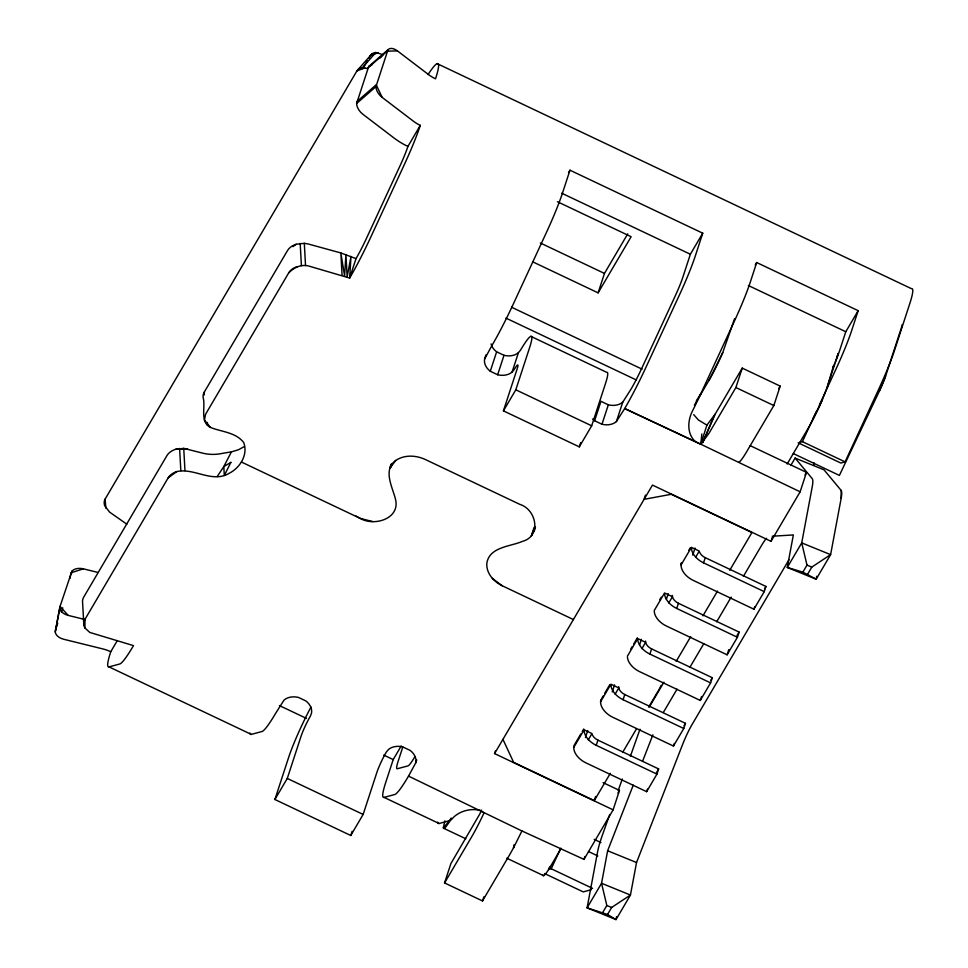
<?xml version="1.0" encoding="UTF-8"?>
<svg xmlns="http://www.w3.org/2000/svg" width="968" height="968" viewBox="0 0 968 968"><rect width="100%" height="100%" fill="white"/><g stroke="black" fill="none" stroke-linecap="round" stroke-linejoin="round"><path stroke-width="1.45" d="M117.309 640.598L110.751 651.742A63.343 6.752 -64.6 0 0 109.033 666.891L119.705 664.012A63.343 6.752 -64.6 0 0 133.499 645.62L89.806 632.443L84.882 627.917L85.002 619.302L168.19 477.829A15.839 11.253 -3.2 0 1 176.829 471.561C194.374 467.592 212.355 483.637 229.44 473.158C240.173 467.677 248.292 454.5 243.694 442.509C235.672 432.164 221.599 431.97 210.383 427.396C199.577 421.842 205.724 407.129 203.195 397.8A15.839 11.253 -3.2 0 1 204.345 391.992L287.532 250.518A15.839 11.253 -3.2 0 1 296.184 244.251L304.315 243.319L308.296 243.996L340.845 252.951L356.006 258.613L349.654 278.046L309.518 266.26C301.774 263.816 294.272 267.301 288.767 272.782L205.579 414.256L204.429 420.064L210.383 427.396M204.308 394.871L204.345 391.992M701.836 433.942L700.808 444.239L800.137 491.804L771.012 541.33L652.468 485.089L494.563 753.588L613.119 809.841L583.994 859.378L521.921 830.955L408.532 776.118A63.343 6.752 -64.6 0 1 394.75 794.51L384.066 797.39A63.343 6.752 -64.6 0 1 385.796 782.241L393.202 759.577L401.212 745.953M110.751 651.742A31.678 24.188 18.1 0 0 102.971 648.959L63.561 639.219A10.563 6.788 10.9 0 1 55.249 631.971L60.052 606.379L71.922 571.193A10.563 6.788 10.9 0 1 83.369 568.833L97.974 572.451M55.249 631.971L60.052 606.379L68.159 615.382L84.216 619.351M449.951 820.295L443.344 827.749L444.869 820.852M356.006 258.613A31.678 3.376 -64.6 0 0 366.618 238.043L399.796 166.327A31.678 3.376 -64.6 0 0 407.915 146.422A63.343 48.388 18.1 0 1 394.024 138L362.855 114.248A10.563 6.195 48.9 0 1 356.611 103.503L368.687 66.55L388.011 49.707A10.563 6.195 48.9 0 1 397.388 50.856L428.57 74.609A31.678 24.188 18.1 0 0 435.515 78.819A63.343 6.752 -64.6 0 0 428.037 74.584M342.067 275.214L340.845 252.951L344.608 276.001L345.927 254.523L347.149 276.945L350.997 256.411L349.654 278.046A63.343 6.752 -64.6 0 0 370.877 236.894L404.055 165.177A63.343 6.752 -64.6 0 0 420.293 125.368A31.678 24.188 18.1 0 1 413.348 121.157L382.179 97.405A10.563 6.195 48.9 0 1 375.935 86.66L388.011 49.707M633.266 785.109L607.638 850.763L601.551 883.276L587.104 907.839L615.999 919.6L630.446 895.037L636.533 862.524L682.331 745.166A31.678 5.469 -67.9 0 1 692.217 724.27L789.029 559.637M616.556 916.635L615.999 919.6L607.517 914.482L587.104 907.839L597.643 851.562A31.678 5.469 -67.9 0 1 602.096 835.977L609.671 814.632M816.726 576.25L816.169 579.215L787.274 567.454L793.361 534.941L772.295 536.224M795.115 458.082L824.01 469.831L841.131 490.389L841.156 498.363L830.617 554.64L816.169 579.215L802.871 572.136L787.274 567.454L801.722 542.891L812.261 486.614A31.678 5.469 -67.9 0 0 812.225 478.64L795.115 458.082L790.735 465.511M514.056 845.112L513.524 847.835L509.531 854.974L482.5 900.942L444.566 882.937L450.919 863.504L479.717 814.112A32.73 3.485 -64.6 0 1 481.58 810.155M69.95 578.392L71.027 572.79L83.369 568.833M71.39 574L71.922 571.193M514.238 844.943L513.524 847.835L521.921 830.955M573.395 619.544L502.271 585.785C493.801 581.695 486.263 573.443 486.795 563.497C489.142 546.847 510.269 546.654 522.284 541.427C541.814 536.332 536.562 509.555 519.828 504.352L424.988 459.352C415.804 455.178 404.394 454.633 395.767 460.441C382.517 469.964 392.621 487.255 395.476 499.21C400.498 518.788 374.011 526.822 359.999 518.291L241.456 462.038M787.153 464.011L808.425 427.832A31.678 3.376 -64.6 0 0 822.328 399.881L827.156 387.345L833.509 365.735M738.753 462.244A36.953 3.933 -64.6 0 0 746.788 451.511L773.831 405.544L780.184 386.111L742.238 368.106L715.207 414.074L706.906 425.121L700.808 444.239L624.687 408.556L616.41 421.576A15.839 12.1 18.1 0 1 601.975 424.25L594.606 420.753A15.839 12.1 18.1 0 1 592.646 419.011M55.454 630.204L57.741 623.21M61.395 612.018L62.775 607.819M408.532 776.118L415.841 762.639A15.839 12.1 18.1 0 0 410.166 750.418L402.797 746.933A15.839 12.1 18.1 0 0 388.362 749.595L386.28 752.1A15.839 1.682 -64.6 0 0 376.903 772.343L363.145 814.439L350.767 835.493L274.888 799.495L288.658 757.387A47.505 5.058 -64.6 0 1 310.958 707.076M274.888 799.495L287.278 778.441L301.036 736.333A15.839 1.682 -64.6 0 1 310.401 716.09L311.514 713.138A15.839 12.1 18.1 0 0 305.84 700.917L298.471 697.432A15.839 12.1 18.1 0 0 284.035 700.094L275.759 713.126A63.343 6.752 -64.6 0 1 261.965 731.518L251.293 734.385L109.033 666.891M391.036 464.265L389.668 468.427L395.767 460.441M390.624 467.762L391.992 463.599M530.863 336.356L606.742 372.353A47.505 5.058 -64.6 0 1 605.436 383.715L591.678 425.811L579.3 446.865L503.421 410.868L517.19 368.772A15.839 1.682 -64.6 0 0 514.177 369.582L512.084 372.075A15.839 12.1 18.1 0 1 497.649 374.749L490.28 371.252A15.839 12.1 18.1 0 1 484.605 359.031L485.96 354.869M490.28 371.252L496.632 351.82A15.839 12.1 18.1 0 1 491.091 343.906M497.649 374.749L504.001 355.316A15.839 12.1 18.1 0 0 518.437 352.642L520.518 350.15A47.505 5.058 -64.6 0 1 529.569 347.718L515.811 389.814L503.421 410.868M350.767 835.493L352.146 831.282M742.238 368.106L735.886 387.539L708.854 433.507L700.808 444.239L624.687 408.556A63.343 6.752 -64.6 0 0 645.922 367.392L679.1 295.676A63.343 6.752 -64.6 0 0 695.339 255.867L702.744 233.191L569.971 170.199L562.553 192.862A63.343 6.752 -64.6 0 1 546.327 232.683L513.137 304.388A63.343 6.752 -64.6 0 1 491.913 345.552L484.605 359.031M512.084 372.075L518.437 352.642M402.809 747.018L398.175 761.187A31.678 3.376 -64.6 0 0 397.316 768.761L407.988 765.882A31.678 3.376 -64.6 0 0 414.885 756.686M415.841 762.639L416.748 759.868M532.594 261.771L598.115 292.856L604.468 273.424L627.736 233.869M534.118 527.342L531.396 535.667L535.304 526.64M534.094 531.444L535.449 527.282M579.3 446.865L580.679 442.654M594.606 420.753L600.959 401.321L608.327 404.818A15.839 12.1 18.1 0 0 622.763 402.144L631.039 389.124A31.678 3.376 -64.6 0 0 641.651 368.542L674.829 296.825A31.678 3.376 -64.6 0 0 682.948 276.921L690.365 254.245L702.744 233.191M601.975 424.25L608.327 404.818M494.563 753.588L495.471 750.817M616.41 421.576L622.763 402.144M482.5 900.942L483.867 896.779M645.45 495.156L644.095 499.319L671.308 494.285L751.93 532.533L729.739 570.285M585.434 737.58L587.745 730.501M612.26 691.963L614.571 684.884M734.543 318.787L722.745 352.63A31.678 3.376 -64.6 0 1 708.842 380.581L694.431 405.084M580.776 734.022L574.145 745.312A16.892 10.757 30.5 0 0 585.93 762.869L646.624 791.667L656.945 774.122L596.24 745.324L597.934 740.145A8.446 5.372 30.5 0 1 592.21 734.434M819.303 405.108L835.59 369.933A63.343 6.752 -64.6 0 0 851.816 330.112L858.168 310.68L756.698 262.534L750.345 281.966A63.343 6.752 -64.6 0 1 734.107 321.787L700.929 393.492A63.343 6.752 -64.6 0 1 692.459 411.025C687.619 420.475 686.735 433.797 695.266 441.469M639.545 644.93L641.397 639.267M615.104 694.213L618.794 687.945L610.917 684.207L600.596 701.752L600.971 699.683A16.892 10.757 30.5 0 0 612.756 717.252L673.45 746.05L683.771 728.505L623.077 699.707L624.771 694.528A8.446 5.372 30.5 0 1 618.697 686.687M502.936 739.346L513.657 762.385L594.267 800.633L595.635 796.47M666.371 599.313L668.222 593.65M627.433 656.994A16.892 10.757 30.5 0 0 639.582 671.635L700.275 700.433L710.597 682.888L649.903 654.09L651.597 648.899A8.446 5.372 30.5 0 1 645.523 641.07M583.994 859.378L584.902 856.595M692.737 555.1L695.048 548.033M654.259 611.377A16.892 10.757 30.5 0 0 666.408 626.018L727.101 654.816L737.422 637.271L676.729 608.461L678.423 603.282A8.446 5.372 30.5 0 1 672.349 595.441M613.119 809.841L619.472 790.408L603.112 782.652M695.581 557.35L699.271 551.094L691.394 547.356L681.085 564.901L681.448 562.832A16.892 10.757 30.5 0 0 693.233 580.389L753.927 609.199L764.248 591.642L703.555 562.844L705.249 557.665A8.446 5.372 30.5 0 1 699.525 551.954M646.624 791.667L647.471 789.077M656.945 774.122L658.639 768.943L597.934 740.145M673.45 746.05L674.297 743.46M683.771 728.505L685.465 723.326L624.771 694.528M700.275 700.433L701.546 696.549M710.597 682.888L712.291 677.709L651.597 648.899M727.101 654.816L728.795 649.625M737.422 637.271L739.116 632.08L678.423 603.282M771.012 541.33L772.379 537.167M753.927 609.199L754.774 606.597M827.156 387.345L838.215 353.501A21.114 2.251 -64.6 0 1 837.102 356.647M858.168 310.68L845.79 331.746L839.438 351.178A31.678 3.376 -64.6 0 1 835.202 362.298M764.248 591.642L765.942 586.463L705.249 557.665M800.137 491.804L806.489 472.372L750.212 445.667M793.337 453.569L839.401 475.421L879.44 390.951L885.635 376.007L901.039 328.878A31.678 3.376 -64.6 0 0 902.261 324.57M618.25 790.433L622.291 779.046M630.374 756.274L639.969 729.243M642.534 761.356L652.892 734.809M714.323 415.405L702.623 442.751L715.207 414.074M548.566 869.482L551.24 868.768L560.69 848.319M799.568 442.412L802.399 441.65L816.181 411.872M798.14 442.787L840.817 463.043L845.088 461.893L878.266 390.177A63.343 6.752 -64.6 0 0 894.505 350.368L909.714 303.819A63.343 6.752 -64.6 0 0 911.445 288.67L437.233 63.67M708.842 380.581L722.745 352.63M813.06 418.515L822.328 399.881M244.057 446.696L238.491 449.757L231.4 451.887L223.802 466.588L217.171 476.559M384.066 797.39L439.073 823.49L449.757 820.622L451.221 818.02M126.82 524.172L109.614 512.132L104.725 505.816A10.563 8.083 41.5 0 1 105.125 499.089L356.877 70.979A10.563 8.083 41.5 0 1 362.322 67.772L375.826 52.502L383.122 54.704L380.23 57.971M362.734 68.716L367.32 60.899M368.856 58.298L370.381 55.696A10.563 8.083 41.5 0 1 375.826 52.502M407.915 146.422L420.293 125.368M568.506 172.667L569.971 170.199M598.115 292.856L631.136 236.712L557.423 201.731M755.234 265.014L756.698 262.534M444.566 882.937L471.597 836.969A36.953 3.933 -64.6 0 0 483.988 812.963L480.6 810.458C471.295 808.147 460.623 810.591 453.605 817.198A63.343 6.752 -64.6 0 1 449.757 820.622M778.671 388.664L780.184 386.111M582.252 731.518L583.716 729.013M601.709 698.436L603.173 695.931M604.649 693.415L609.816 684.642M630.737 649.056L632.213 646.551M633.689 644.047L637.38 637.779M659.777 599.676L661.253 597.171M688.817 550.296L690.293 547.791M573.77 747.381L584.091 729.836L591.968 733.562L588.278 739.83M627.433 656.135L637.743 638.59L645.62 642.328L641.929 648.596M654.259 610.518L664.568 592.973L672.445 596.712L668.755 602.979M542.927 874.999A31.678 3.376 -64.6 0 0 550.477 866.481L561.113 848.391M648.717 707.027L658.18 690.922M594.267 800.633L610.336 773.311M622.581 752.487L636.363 729.061M649.371 706.93L663.915 682.21M676.16 661.386L690.704 636.654M702.95 615.829L717.494 591.097M663.31 712.509L677.031 689.18M689.99 667.146L703.724 643.805M716.683 621.771L731.167 597.135M743.364 576.396L761.659 545.286A31.678 5.469 -67.9 0 1 766.535 538.305M617.935 793.022L619.472 790.408M804.965 474.973L806.489 472.372M656.425 772.706L658.639 768.943M683.989 725.831L685.465 723.326M710.815 680.214L712.291 677.709M736.902 635.843L739.116 632.08M764.466 588.967L765.942 586.463M602.701 912.521L606.827 905.504L601.551 883.276L630.446 895.037L611.643 907.464L607.517 914.482M802.871 572.136L806.997 565.118L801.722 542.891L830.617 554.64L811.813 567.079L807.687 574.097M696.307 400.982L700.929 393.492M358.245 69.357L371.748 54.087M548.59 868.611L550.477 866.481M367.852 68.014L387.176 51.171L397.388 50.856M356.877 101.616L376.201 84.773L382.179 97.405M356.611 103.503L375.935 86.66M292.941 246.61L296.184 244.251M168.19 477.829L176.829 471.561M370.381 55.696L378.258 52.635M356.877 70.979L364.767 67.905L367.247 68.655M591.242 889.737L583.232 891.891L544.548 873.535M83.853 625.098L82.619 602.834A15.839 11.253 -3.2 0 1 83.768 597.038L166.956 455.565A15.839 11.253 -3.2 0 1 175.607 449.297L183.738 448.365L201.816 452.927A31.678 22.494 -3.2 0 0 223.063 453.23L231.4 451.887M175.607 449.297L187.719 449.043M362.322 67.772L364.767 67.905M372.426 521.522L359.999 518.291L356.067 516.041M504.001 355.316L496.632 351.82M806.997 565.118L811.813 567.079M607.638 850.763L636.533 862.524M606.827 905.504L611.643 907.464M561.646 193.177L690.365 254.245M748.373 285.512L845.79 331.746M540.313 242.98L604.468 273.424M735.886 387.539L773.831 405.544M802.399 441.65L845.088 461.893M511.54 307.207L642.123 369.171M505.913 318.085L636.496 380.049M515.811 389.814L591.678 425.811M594.195 839.365L600.959 842.583M588.484 851.525L597.825 855.954M279.401 705.575L306.493 718.425M383.715 755.076L393.202 759.577M551.24 868.768L592.573 888.382M443.997 828.426L465.826 838.784M506.748 858.205L543.58 875.677M287.278 778.441L363.145 814.439M706.906 425.121L698.376 419.955L693.693 414.631M492.288 578.392L502.271 585.785M105.125 499.089L105.851 508.188M304.315 243.319L305.537 265.583M300.177 243.404L301.411 265.668M207.333 422.411L207.491 425.375M183.738 448.365L184.961 470.629M179.6 448.45L180.834 470.714M703.555 562.844A16.892 10.757 30.5 0 1 691.406 548.215M676.729 608.461A16.892 10.757 30.5 0 1 664.58 593.832M623.077 699.707A16.892 10.757 30.5 0 1 610.929 685.066M596.24 745.324A16.892 10.757 30.5 0 1 584.103 730.683M649.903 654.09A16.892 10.757 30.5 0 1 637.755 639.449M450.894 819.23A31.678 3.376 -64.6 0 1 443.344 827.749M885.635 376.007A21.114 2.251 -64.6 0 1 879.44 390.951M661.144 685.259A10.563 1.827 -67.9 0 1 658.918 689.688M288.767 272.782A15.839 11.253 -3.2 0 1 297.406 266.515M68.159 615.382A10.563 6.788 10.9 0 1 59.847 608.146M368.687 66.55A10.563 6.195 48.9 0 1 371.724 65.243M84.882 627.917A15.839 11.253 -3.2 0 1 85.002 619.302M841.131 490.389A31.678 5.469 -67.9 0 1 841.156 498.363M813.979 462.692A63.343 40.329 30.5 0 1 813.616 465.257M834.61 363.714A31.678 3.376 -64.6 0 1 833.012 367.356M251.293 734.385A63.343 6.752 -64.6 0 1 249.986 733.03M439.073 823.49A63.343 6.752 -64.6 0 1 437.766 822.135M230.88 462.365L224.298 475.494L223.802 466.588L230.88 462.365"/></g></svg>
